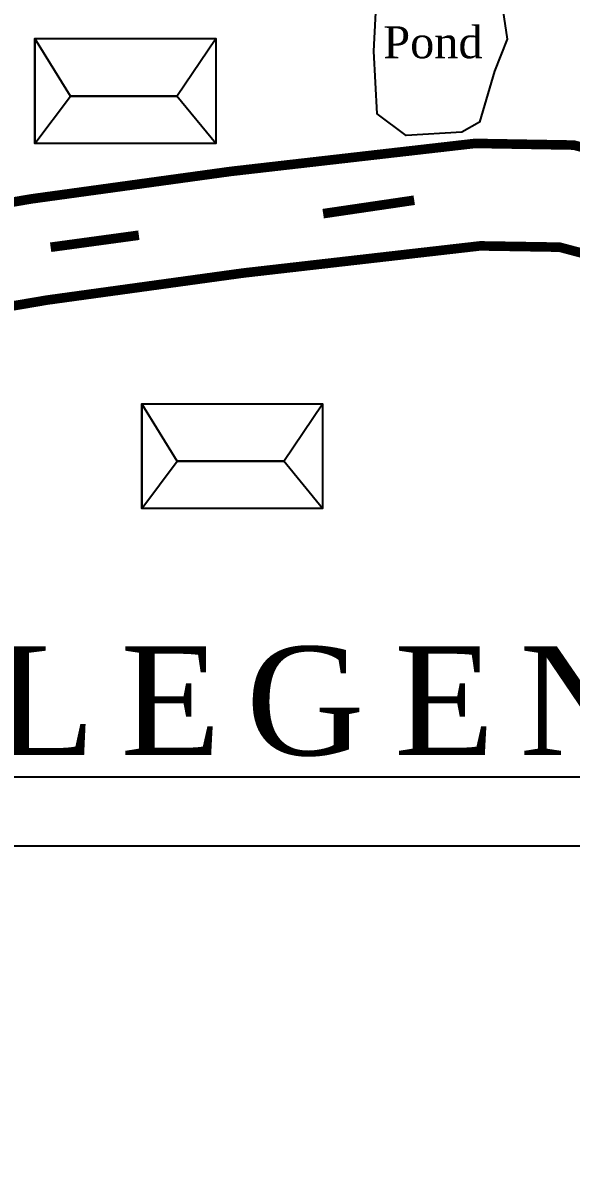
# Model space of a CAD drawing. Header units: inches. Extents: x -340059099 to 1458168, y 1119167 to 1294232938.
# Drawn here: x 463598 to 464455, y 2616364 to 2618150 of the extents above; entities that cross this region are included whole.
import ezdxf

# ---------------------------------------------------------------- set-up
doc = ezdxf.new("R2010")
doc.units = ezdxf.units.IN
doc.header["$MEASUREMENT"] = 0
doc.layers.add('Text', color=7, linetype='Continuous')
doc.styles.add('Text', font='times.ttf', dxfattribs={"height": 240})

msp = doc.modelspace()

# ---------------------------------------------------------------- linework, layer by layer
at = {"layer": 'Text'}
for points in [[(464147, 2618105.8), (464151, 2618187), (464169, 2618227), (464210, 2618241.5), (464251, 2618256), (464291, 2618244), (464345, 2618194.5), (464355, 2618124.5), (464335.4, 2618074.2), (464311.8, 2617994.4), (464284.4, 2617978.8), (464197.5, 2617973.6), (464152.1, 2618007.8), (464147, 2618105.8)], [(463838.9, 2618035.5), (463899.7, 2618125.3), (463899.7, 2617961.4), (463838.9, 2618035.5), (463672.5, 2618035.5), (463616.9, 2618125.3), (463616.9, 2617961.4), (463672.5, 2618035.5)], [(464005.9, 2617464.5), (464066.7, 2617554.3), (464066.7, 2617390.4), (464005.9, 2617464.5), (463839.5, 2617464.5), (463783.9, 2617554.3), (463783.9, 2617390.4), (463839.5, 2617464.5)]]:
    msp.add_lwpolyline(points, dxfattribs=at)
for points in [[(463616.9, 2618125.3), (463899.7, 2618125.3), (463899.7, 2617961.4), (463616.9, 2617961.4)], [(463783.9, 2617554.3), (464066.7, 2617554.3), (464066.7, 2617390.4), (463783.9, 2617390.4)], [(462368.5, 2614491.3), (465631.3, 2614491.3), (465631.3, 2616862.6), (462368.5, 2616862.6)]]:
    msp.add_lwpolyline(points, close=True, dxfattribs=at)
at = {"layer": 'Text', "color": 6}
for points in [[(463672.5, 2618035.5), (463838.9, 2618035.5)], [(463839.5, 2617464.5), (464005.9, 2617464.5)]]:
    msp.add_lwpolyline(points, dxfattribs=at)
at = {"layer": 'Text', "const_width": 15}
for points in [[(461974.1, 2617806.4), (462343, 2617752.9), (462592.4, 2617725.3), (462946.7, 2617761.4), (463611.6, 2617874.7), (463922.8, 2617917.6), (464305.1, 2617961.4), (464459.3, 2617958.8), (464676.8, 2617901.1), (464858.4, 2617887.2), (465160.6, 2617846), (465359.6, 2617784), (465558.7, 2617763.7), (465701, 2617763.7), (465796.4, 2617747.7), (465894.5, 2617722.8), (466027.3, 2617600.5), (466103.6, 2617297.8), (467445.9, 2614491.3)], [(464209.9, 2617872.6), (464067.5, 2617851.6)], [(463779.4, 2617817.9), (463641.5, 2617799.1)], [(461945.3, 2617648.9), (462322.7, 2617594.2), (462591.7, 2617564.4), (462968.3, 2617602.8), (463636, 2617716.5), (463942.8, 2617758.8), (464312.9, 2617801.2), (464437.1, 2617799.2), (464650, 2617742.7), (464841.5, 2617728), (465125.8, 2617689.2), (465327.4, 2617626.5), (465550.5, 2617603.7), (465687.7, 2617603.7), (465763.3, 2617591), (465815.8, 2617577.7), (465883.8, 2617515.1), (465952.3, 2617243.2), (467259.7, 2614498.1)]]:
    msp.add_lwpolyline(points, dxfattribs=at)
at = {"layer": 'Text', "color": 1}
msp.add_circle((469844, 2616428.5), 81808, dxfattribs=at)

# ---------------------------------------------------------------- texts
at = {"layer": 'Text', "attachment_point": 1, "style": 'Text'}
for s, insert, char_height in [('Pond', (464161.5, 2618144.6), 50), ('{\\T1.25;\\LLEGENT}', (463554.7, 2617175.1), 170)]:
    msp.add_mtext(s, dxfattribs=dict(at, insert=insert, char_height=char_height))

doc.saveas('drawing.dxf')
